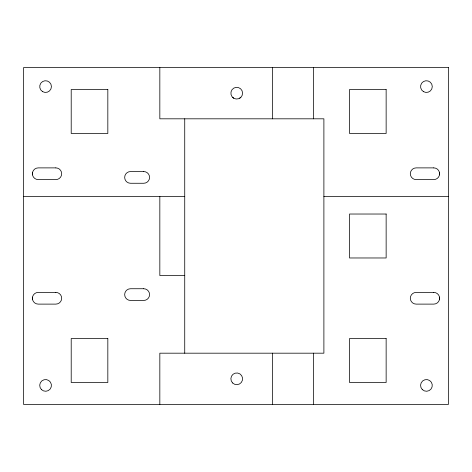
<?xml version="1.0" encoding="UTF-8"?>
<svg xmlns="http://www.w3.org/2000/svg" width="472" height="472" viewBox="0 0 472 472"><rect width="100%" height="100%" fill="white"/><g stroke="black" fill="none" stroke-linecap="round" stroke-linejoin="round"><path stroke-width="0.71" d="M32.491 172.646L32.491 174.841M439.509 299.331L439.509 297.159M32.491 297.159L32.491 299.354M439.509 174.841L439.509 172.669M239.664 98.253L240.873 97.32M23.6 196.452L184.729 196.452M323.892 196.452L448.4 196.452M184.729 275.548L159.831 275.548L159.831 196.452M232.59 97.32L233.805 98.253A5.859 5.859 0 0 0 242.59 93.179A5.859 5.859 0 0 0 233.805 88.105A5.859 5.859 0 0 0 233.805 98.253M313.638 67.543L313.638 118.814M313.638 353.186L313.638 404.457M272.621 67.543L272.621 118.814M272.621 353.186L272.621 404.457M184.729 118.814L184.729 353.186M159.831 67.543L159.831 118.814L323.892 118.814L323.892 353.186L159.831 353.186L159.831 404.457M448.4 67.543L23.6 67.543L23.6 404.457L448.4 404.457L448.4 67.543M107.828 89.515L71.207 89.515L71.207 133.464L107.828 133.464L107.828 89.515M386.143 89.515L349.522 89.515L349.522 133.464L386.143 133.464L386.143 89.515M55.826 167.885L38.25 167.885A5.859 5.859 0 0 0 32.391 173.743A5.859 5.859 0 0 0 38.25 179.602L55.826 179.602A5.859 5.859 0 0 0 61.684 173.743A5.859 5.859 0 0 0 55.826 167.885M433.75 167.885L416.174 167.885A5.859 5.859 0 0 0 410.315 173.743A5.859 5.859 0 0 0 416.174 179.602L433.75 179.602A5.859 5.859 0 0 0 439.609 173.743A5.859 5.859 0 0 0 433.75 167.885M143.718 171.548L130.532 171.548A5.859 5.859 0 0 0 124.673 177.407A5.859 5.859 0 0 0 130.532 183.266L143.718 183.266A5.859 5.859 0 0 0 149.577 177.407A5.859 5.859 0 0 0 143.718 171.548M386.143 214.028L349.522 214.028L349.522 257.972L386.143 257.972L386.143 214.028M143.718 288.734L130.532 288.734A5.859 5.859 0 0 0 124.673 294.593A5.859 5.859 0 0 0 130.532 300.452L143.718 300.452A5.859 5.859 0 0 0 149.577 294.593A5.859 5.859 0 0 0 143.718 288.734M55.826 292.398L38.25 292.398A5.859 5.859 0 0 0 32.391 298.257A5.859 5.859 0 0 0 38.25 304.115L55.826 304.115A5.859 5.859 0 0 0 61.684 298.257A5.859 5.859 0 0 0 55.826 292.398M433.75 292.398L416.174 292.398A5.859 5.859 0 0 0 410.315 298.257A5.859 5.859 0 0 0 416.174 304.115L433.75 304.115A5.859 5.859 0 0 0 439.609 298.257A5.859 5.859 0 0 0 433.75 292.398M107.828 338.536L71.207 338.536L71.207 382.485L107.828 382.485L107.828 338.536M386.143 338.536L349.522 338.536L349.522 382.485L386.143 382.485L386.143 338.536M42.645 91.662A5.859 5.859 0 0 0 51.43 86.588A5.859 5.859 0 0 0 42.645 81.514A5.859 5.859 0 0 0 42.645 91.662M41.43 389.553A5.859 5.859 0 0 0 51.23 386.928A5.859 5.859 0 0 0 44.055 379.753A5.859 5.859 0 0 0 41.43 389.553M232.59 382.963A5.859 5.859 0 0 0 242.39 380.338A5.859 5.859 0 0 0 235.215 373.163A5.859 5.859 0 0 0 232.59 382.963M423.496 91.662A5.859 5.859 0 0 0 432.287 86.588A5.859 5.859 0 0 0 423.496 81.514A5.859 5.859 0 0 0 423.496 91.662M422.287 389.553A5.859 5.859 0 0 0 432.087 386.928A5.859 5.859 0 0 0 424.912 379.753A5.859 5.859 0 0 0 422.287 389.553"/></g></svg>
